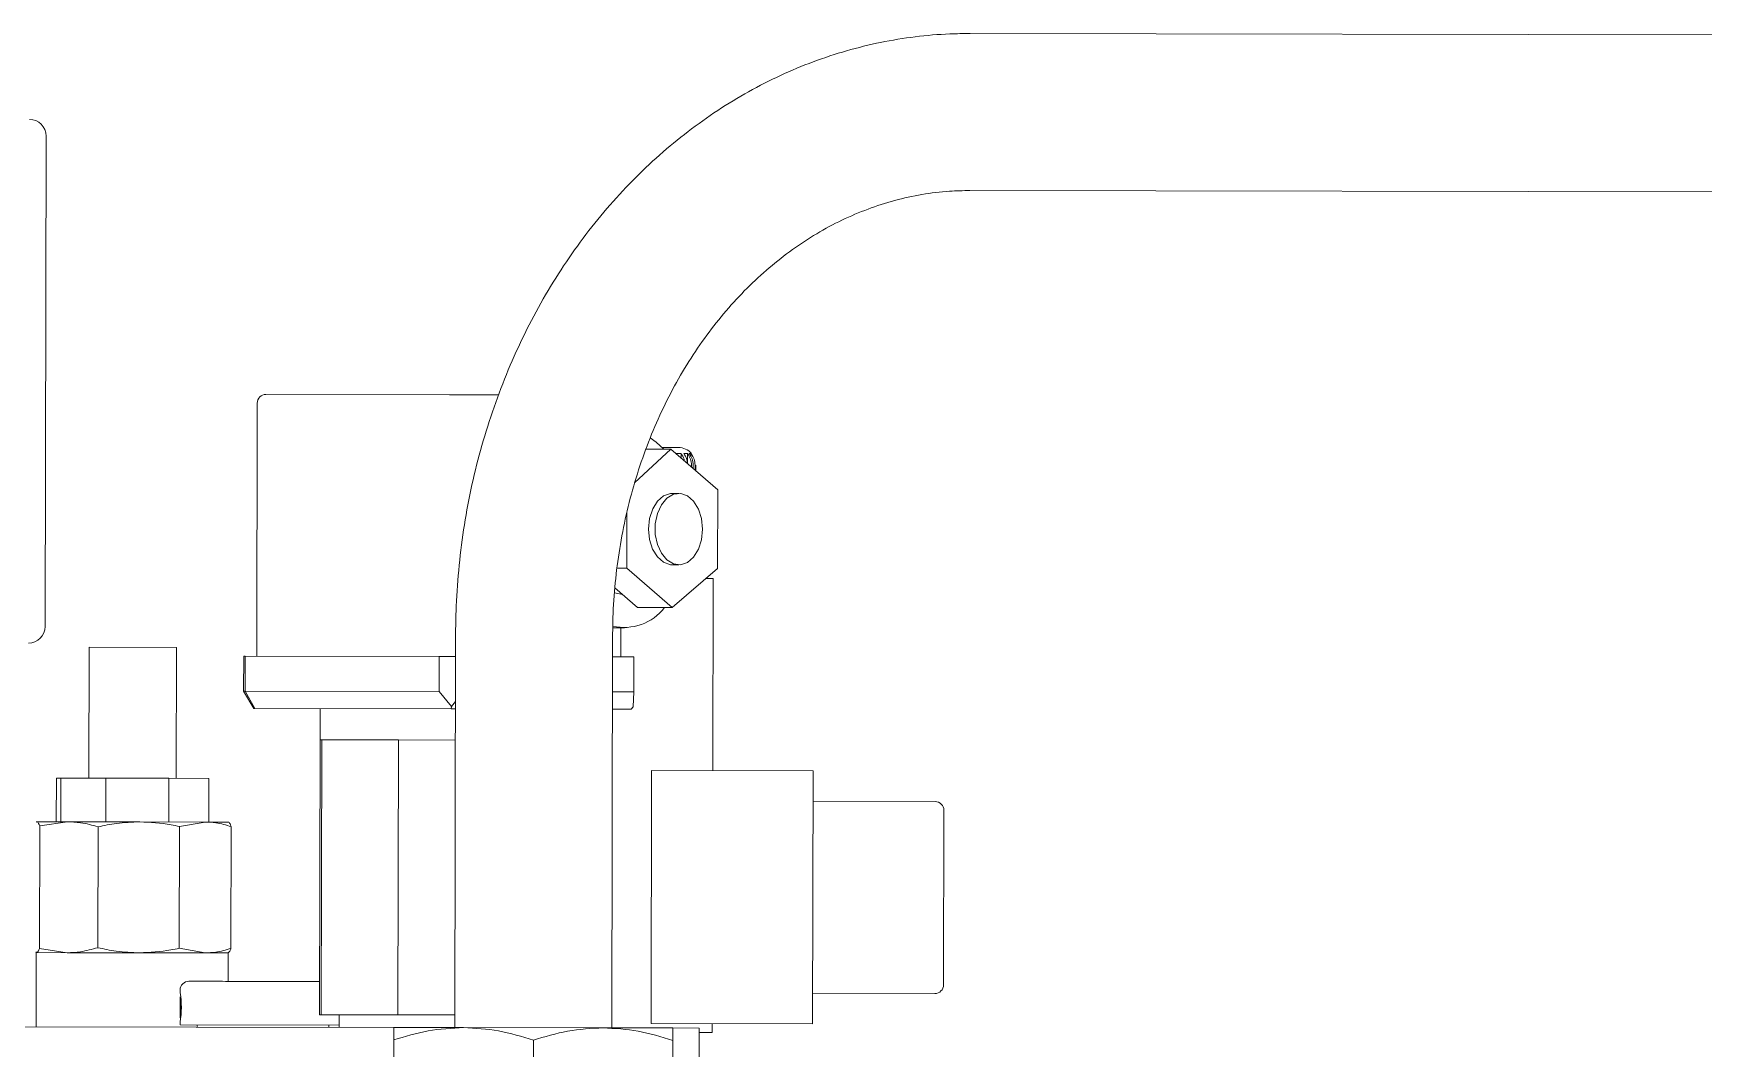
# Model space of a CAD drawing. Extents: x 766778 to 845620, y 133762 to 209800.
# Drawn here: x 788314.3 to 788505.7, y 191017.1 to 191133.4 of the extents above; entities that cross this region are included whole.
import ezdxf

# ---------------------------------------------------------------- set-up
doc = ezdxf.new("R2010")
doc.units = 0
doc.header["$MEASUREMENT"] = 0
doc.layers.get('0').update_dxf_attribs({"color": 1, "linetype": 'CONTINUOUS'})

# ---------------------------------------------------------------- blocks, each defined once
blk = doc.blocks.new('fifui')
at = {"color": 252, "linetype": 'Continuous', "lineweight": 5}
for p, q in [((405224.26, -7876.14), (405138.93, -7876.14)), ((405033.05, -7888.08), (405033.05, -7944.27)), ((405138.93, -7894.14), (405224.26, -7894.14)), ((405058.31, -7917.64), (405079.36, -7917.64)), ((405079.36, -7917.64), (405084.99, -7917.64)), ((405057.31, -7918.64), (405057.31, -7947.64)), ((405103.04, -7923.02), (405102.36, -7922.53)), ((405103.91, -7923.84), (405103.04, -7923.02)), ((405104.74, -7923.84), (405100.58, -7927.68)), ((405104.74, -7923.84), (405101.85, -7923.84)), ((405103.72, -7923.64), (405105.59, -7923.64)), ((405110.1, -7928.48), (405104.74, -7923.84)), ((405105.26, -7924.33), (405105.9, -7924.33)), ((405105.9, -7924.84), (405105.9, -7924.33)), ((405106.2, -7924.33), (405106.63, -7924.33)), ((405106.63, -7925.47), (405106.63, -7924.33)), ((405106.81, -7924.33), (405107.03, -7924.33)), ((405107.03, -7924.7), (405107.03, -7924.33)), ((405107.09, -7925.64), (405107.09, -7925.87)), ((405107.29, -7926.05), (405107.29, -7925.64)), ((405107.51, -7925.64), (405107.51, -7926.23)), ((405107.58, -7926.29), (405107.58, -7925.64)), ((405104.7, -7928.91), (405103.91, -7929.18)), ((405105.05, -7929), (405104.29, -7929.44)), ((405104.91, -7928.89), (405104.7, -7928.91)), ((405105.65, -7928.89), (405104.91, -7928.89)), ((405105.86, -7928.91), (405105.05, -7929)), ((405106.65, -7929.18), (405105.86, -7928.91)), ((405110.1, -7937.48), (405110.1, -7928.48)), ((405099.71, -7931.02), (405099.71, -7937.48)), ((405102.66, -7930.68), (405102.3, -7931.78)), ((405103.21, -7929.79), (405102.66, -7930.68)), ((405103.66, -7930.2), (405103.2, -7931.21)), ((405103.91, -7929.18), (405103.21, -7929.79)), ((405104.29, -7929.44), (405103.66, -7930.2)), ((405107.35, -7929.79), (405106.65, -7929.18)), ((405107.9, -7930.68), (405107.35, -7929.79)), ((405108.26, -7931.78), (405107.9, -7930.68)), ((405102.3, -7931.78), (405102.18, -7932.98)), ((405103.2, -7931.21), (405102.96, -7932.37)), ((405102.96, -7932.37), (405102.96, -7933.59)), ((405108.38, -7932.98), (405108.26, -7931.78)), ((405102.18, -7932.98), (405102.3, -7934.19)), ((405102.3, -7934.19), (405102.66, -7935.28)), ((405102.96, -7933.59), (405103.2, -7934.75)), ((405103.2, -7934.75), (405103.66, -7935.76)), ((405107.9, -7935.28), (405108.26, -7934.19)), ((405108.26, -7934.19), (405108.38, -7932.98)), ((405102.66, -7935.28), (405103.21, -7936.18)), ((405103.21, -7936.18), (405103.91, -7936.79)), ((405103.66, -7935.76), (405104.29, -7936.52)), ((405103.91, -7936.79), (405104.7, -7937.06)), ((405104.29, -7936.52), (405105.05, -7936.97)), ((405105.86, -7937.06), (405106.65, -7936.79)), ((405106.65, -7936.79), (405107.35, -7936.18)), ((405107.35, -7936.18), (405107.9, -7935.28)), ((405099.71, -7937.48), (405098.59, -7937.48)), ((405099.71, -7937.48), (405104.91, -7941.98)), ((405104.7, -7937.06), (405104.91, -7937.07)), ((405104.91, -7937.07), (405105.65, -7937.07)), ((405104.91, -7941.98), (405110.1, -7937.48)), ((405105.05, -7936.97), (405105.86, -7937.06)), ((405108.77, -7938.64), (405109.59, -7938.64)), ((405109.59, -7960.64), (405109.59, -7938.64)), ((405098.3, -7940.28), (405098.66, -7940.38)), ((405098.34, -7939.72), (405100.95, -7941.98)), ((405098.66, -7940.38), (405099.21, -7940.47)), ((405104.91, -7941.98), (405100.95, -7941.98)), ((405098.11, -7944.3), (405099.46, -7944.3)), ((405099.03, -7947.64), (405099.03, -7944.3)), ((405080.09, -7945.13), (405080.09, -7990.14)), ((405098.09, -7990.14), (405098.09, -7945.13)), ((405038.09, -7946.64), (405038.09, -7961.64)), ((405038.09, -7946.64), (405048.09, -7946.64)), ((405048.09, -7961.64), (405048.09, -7946.64)), ((405055.81, -7951.64), (405055.81, -7947.64)), ((405055.81, -7947.64), (405055.97, -7947.64)), ((405055.97, -7951.64), (405055.97, -7947.64)), ((405055.97, -7947.64), (405078.21, -7947.64)), ((405078.21, -7951.64), (405078.21, -7947.64)), ((405078.21, -7947.64), (405080.09, -7947.64)), ((405098.09, -7947.64), (405100.53, -7947.64)), ((405100.53, -7951.64), (405100.53, -7947.64)), ((405055.81, -7951.64), (405055.97, -7951.64)), ((405055.81, -7951.64), (405056.99, -7953.64)), ((405055.97, -7951.64), (405078.21, -7951.64)), ((405055.97, -7951.64), (405057.09, -7953.64)), ((405078.21, -7951.64), (405079.62, -7953.37)), ((405098.09, -7951.64), (405100.53, -7951.64)), ((405100.53, -7951.64), (405100.46, -7953.37)), ((405057.09, -7953.64), (405056.99, -7953.64)), ((405079.61, -7953.64), (405057.09, -7953.64)), ((405064.59, -7953.64), (405064.59, -7957.2)), ((405079.61, -7953.64), (405079.62, -7953.37)), ((405080.09, -7953.64), (405079.61, -7953.64)), ((405079.62, -7953.37), (405080.09, -7952.79)), ((405100.24, -7953.64), (405098.09, -7953.64)), ((405100.24, -7953.64), (405100.46, -7953.37)), ((405064.58, -7988.69), (405064.58, -7957.2)), ((405064.58, -7957.2), (405064.59, -7957.2)), ((405064.7, -7957.2), (405064.59, -7957.2)), ((405064.7, -7957.2), (405064.78, -7957.2)), ((405064.78, -7988.69), (405064.78, -7957.2)), ((405064.78, -7957.2), (405068.78, -7957.2)), ((405069.41, -7957.2), (405068.78, -7957.2)), ((405069.41, -7957.2), (405073.56, -7957.2)), ((405073.56, -7988.69), (405073.56, -7957.2)), ((405073.56, -7957.2), (405080.09, -7957.2)), ((405034.36, -7961.64), (405034.36, -7966.64)), ((405034.36, -7961.64), (405034.87, -7961.64)), ((405034.87, -7961.64), (405034.87, -7966.64)), ((405034.87, -7961.64), (405040.05, -7961.64)), ((405040.05, -7961.64), (405040.05, -7966.64)), ((405040.05, -7961.64), (405047.26, -7961.64)), ((405047.26, -7961.64), (405047.26, -7966.64)), ((405047.26, -7961.64), (405051.84, -7961.64)), ((405051.84, -7961.64), (405051.84, -7966.64)), ((405102.58, -7960.64), (405102.58, -7989.64)), ((405121.09, -7960.64), (405102.58, -7960.64)), ((405121.09, -7960.64), (405121.09, -7989.64)), ((405135.09, -7964.14), (405121.09, -7964.14)), ((405136.09, -7965.14), (405136.09, -7985.14)), ((405032.09, -7966.64), (405032.06, -7966.66)), ((405032.06, -7966.71), (405032.13, -7966.64)), ((405035.63, -7966.64), (405032.13, -7966.64)), ((405032.46, -7967.11), (405035.63, -7966.64)), ((405032.46, -7981.17), (405032.46, -7967.11)), ((405043.94, -7966.64), (405035.63, -7966.64)), ((405039.15, -7981.06), (405039.15, -7967.22)), ((405051.44, -7966.64), (405043.94, -7966.64)), ((405048.48, -7967.16), (405051.44, -7966.64)), ((405048.48, -7981.11), (405048.48, -7967.16)), ((405051.44, -7966.64), (405054.09, -7966.64)), ((405054.13, -7966.66), (405054.09, -7966.64)), ((405054.41, -7981.11), (405054.41, -7967.16)), ((405032.06, -7981.56), (405032.13, -7981.64)), ((405032.06, -7981.62), (405032.09, -7981.64)), ((405032.09, -7981.64), (405032.09, -7990.14)), ((405032.09, -7981.64), (405032.13, -7981.64)), ((405032.13, -7981.64), (405035.63, -7981.64)), ((405032.46, -7981.17), (405035.63, -7981.64)), ((405035.63, -7981.64), (405043.94, -7981.64)), ((405043.94, -7981.64), (405051.44, -7981.64)), ((405048.48, -7981.11), (405051.44, -7981.64)), ((405051.44, -7981.64), (405054.09, -7981.64)), ((405054.09, -7981.64), (405054.13, -7981.62)), ((405054.09, -7984.89), (405054.09, -7981.64)), ((405048.59, -7985.89), (405048.59, -7986.21)), ((405121.09, -7986.14), (405135.09, -7986.14)), ((405048.59, -7986.69), (405048.59, -7987.17)), ((405048.59, -7986.69), (405048.6, -7986.69)), ((405048.6, -7987.17), (405048.59, -7987.17)), ((405048.59, -7987.65), (405048.59, -7988.13)), ((405048.59, -7987.65), (405048.6, -7987.65)), ((405048.6, -7988.13), (405048.59, -7988.13)), ((405048.6, -7987.65), (405048.6, -7987.17)), ((405048.6, -7988.13), (405048.74, -7988.13)), ((405048.6, -7988.13), (405048.6, -7989.09)), ((405008.09, -7990.14), (405073.09, -7990.14)), ((405048.59, -7989.57), (405048.59, -7989.89)), ((405048.59, -7989.89), (405066.84, -7989.89)), ((405050.54, -7989.89), (405050.54, -7990.14)), ((405064.58, -7988.69), (405064.78, -7988.69)), ((405064.78, -7988.69), (405073.56, -7988.69)), ((405065.64, -7990.14), (405065.64, -7989.89)), ((405066.84, -7988.69), (405066.84, -7990.14)), ((405073.09, -7990.14), (405081.09, -7990.14)), ((405073.56, -7988.69), (405080.09, -7988.69)), ((405081.09, -7990.14), (405097.09, -7990.14)), ((405097.09, -7990.14), (405105.09, -7990.14)), ((405121.09, -7989.64), (405102.58, -7989.64)), ((405105.09, -7990.14), (405108.09, -7990.14)), ((405108.09, -7990.14), (405108.09, -8160.14)), ((405109.59, -7990.64), (405109.59, -7989.64)), ((405073.09, -7991.57), (405073.09, -8006.71)), ((405089.09, -8006.71), (405089.09, -7991.57)), ((405105.09, -7991.57), (405105.09, -8006.71)), ((405109.59, -7990.64), (405108.09, -7990.64))]:
    blk.add_line(p, q, dxfattribs=at)
for centre, radius, start, end in [((405031.14, -7888.08), 1.91, 0, 90), ((405058.31, -7918.64), 1, 90, 180), ((405105.59, -7925.64), 2, 41.4369, 90), ((405099.41, -7938.41), 5.85, 257.085, 322.3419), ((405031.14, -7944.27), 1.9, 270, 0), ((405135.09, -7965.14), 1, 0, 90), ((405049.59, -7985.89), 1, 90, 180), ((405039.18, -7987.89), 9.56, 349.8838, 10.1162), ((405135.09, -7985.14), 1, 270, 0)]:
    blk.add_arc(centre, radius, start, end, dxfattribs=at)
for points, knots in [([(405138.93, -7876.14), (405138.16, -7876.15), (405136.06, -7876.18), (405132.63, -7876.48), (405128.68, -7877.13), (405124.78, -7878.1), (405120.95, -7879.37), (405117.19, -7880.94), (405113.54, -7882.81), (405110, -7884.96), (405106.6, -7887.39), (405103.34, -7890.09), (405100.24, -7893.04), (405097.32, -7896.23), (405094.59, -7899.65), (405092.06, -7903.28), (405089.75, -7907.11), (405087.67, -7911.11), (405085.82, -7915.28), (405084.22, -7919.58), (405082.87, -7923.99), (405081.77, -7928.51), (405080.94, -7933.1), (405080.39, -7937.75), (405080.13, -7941.77), (405080.1, -7944.23), (405080.09, -7945.13)], [0, 0, 0, 0, 0.024641, 0.067097, 0.109556, 0.152042, 0.194582, 0.237197, 0.279906, 0.322722, 0.365651, 0.408695, 0.45185, 0.495111, 0.538466, 0.581905, 0.625415, 0.668985, 0.712603, 0.756259, 0.799947, 0.843658, 0.887387, 0.931132, 0.974889, 1, 1, 1, 1]), ([(405098.09, -7945.13), (405098.1, -7944.46), (405098.12, -7942.47), (405098.34, -7939.15), (405098.84, -7935.22), (405099.58, -7931.35), (405100.57, -7927.56), (405101.79, -7923.89), (405103.23, -7920.35), (405104.88, -7916.96), (405106.74, -7913.75), (405108.79, -7910.73), (405111.01, -7907.92), (405113.4, -7905.33), (405115.94, -7902.99), (405118.61, -7900.89), (405121.39, -7899.06), (405124.29, -7897.5), (405127.27, -7896.23), (405130.33, -7895.24), (405133.45, -7894.55), (405136.33, -7894.19), (405138.16, -7894.15), (405138.93, -7894.14)], [0, 0, 0, 0, 0.024562, 0.07335, 0.122139, 0.170918, 0.21969, 0.268459, 0.317232, 0.366019, 0.414833, 0.463697, 0.512632, 0.561674, 0.610858, 0.66023, 0.709837, 0.759726, 0.809938, 0.8605, 0.911414, 0.962645, 1, 1, 1, 1]), ([(405106.26, -7925.15), (405106.26, -7925.09), (405106.22, -7924.79), (405106.04, -7924.54), (405105.9, -7924.33)], [0, 0, 0, 0, 0.195884, 1, 1, 1, 1]), ([(405106.2, -7924.33), (405106.33, -7924.52), (405106.57, -7924.86), (405106.61, -7925.28), (405106.63, -7925.47)], [0, 0, 0, 0, 0.540815, 1, 1, 1, 1]), ([(405107.09, -7925.64), (405107.08, -7925.41), (405107.04, -7924.93), (405106.77, -7924.54), (405106.63, -7924.33)], [0, 0, 0, 0, 0.475268, 1, 1, 1, 1]), ([(405106.81, -7924.33), (405106.95, -7924.52), (405107.22, -7924.91), (405107.27, -7925.39), (405107.29, -7925.64)], [0, 0, 0, 0, 0.475345, 1, 1, 1, 1]), ([(405107.51, -7925.64), (405107.49, -7925.41), (405107.45, -7924.93), (405107.18, -7924.54), (405107.03, -7924.33)], [0, 0, 0, 0, 0.47527, 1, 1, 1, 1]), ([(405032.13, -7966.64), (405032.2, -7966.67), (405032.31, -7966.73), (405032.42, -7967.01), (405032.46, -7967.11)], [0, 0, 0, 0, 0.649252, 1, 1, 1, 1]), ([(405035.63, -7966.64), (405036.14, -7966.66), (405037.32, -7966.71), (405038.49, -7967.03), (405039.15, -7967.22)], [0, 0, 0, 0, 0.429938, 1, 1, 1, 1]), ([(405039.15, -7967.22), (405039.85, -7967.07), (405041.43, -7966.73), (405043.04, -7966.67), (405043.94, -7966.64)], [0, 0, 0, 0, 0.4435765, 1, 1, 1, 1]), ([(405043.94, -7966.64), (405045.13, -7966.7), (405046.66, -7966.77), (405048.16, -7967.09), (405048.48, -7967.16)], [0, 0, 0, 0, 0.784416, 1, 1, 1, 1]), ([(405051.44, -7966.64), (405051.85, -7966.65), (405052.85, -7966.69), (405053.83, -7966.99), (405054.41, -7967.16)], [0, 0, 0, 0, 0.410383, 1, 1, 1, 1]), ([(405054.41, -7967.16), (405054.37, -7967.04), (405054.25, -7966.74), (405054.13, -7966.68), (405054.06, -7966.64)], [0, 0, 0, 0, 0.379569, 1, 1, 1, 1]), ([(405032.13, -7981.64), (405032.2, -7981.6), (405032.31, -7981.54), (405032.42, -7981.26), (405032.46, -7981.17)], [0, 0, 0, 0, 0.649252, 1, 1, 1, 1]), ([(405035.63, -7981.64), (405036.14, -7981.62), (405037.32, -7981.57), (405038.49, -7981.24), (405039.15, -7981.06)], [0, 0, 0, 0, 0.42994, 1, 1, 1, 1]), ([(405039.15, -7981.06), (405039.85, -7981.21), (405041.43, -7981.54), (405043.04, -7981.6), (405043.94, -7981.64)], [0, 0, 0, 0, 0.443575, 1, 1, 1, 1]), ([(405043.94, -7981.64), (405045.13, -7981.58), (405046.66, -7981.5), (405048.16, -7981.18), (405048.48, -7981.11)], [0, 0, 0, 0, 0.784416, 1, 1, 1, 1]), ([(405051.44, -7981.64), (405051.85, -7981.62), (405052.85, -7981.58), (405053.83, -7981.29), (405054.41, -7981.11)], [0, 0, 0, 0, 0.4103824, 1, 1, 1, 1]), ([(405054.41, -7981.11), (405054.37, -7981.23), (405054.27, -7981.49), (405054.18, -7981.55), (405054.13, -7981.58)], [0, 0, 0, 0, 0.464452, 1, 1, 1, 1]), ([(405049.59, -7984.89), (405049.71, -7984.89), (405049.88, -7984.89), (405050.94, -7984.89), (405052.04, -7984.89), (405053.4, -7984.89), (405055.38, -7984.89), (405058.09, -7984.89), (405060.81, -7984.89), (405062.78, -7984.89), (405063.92, -7984.89), (405064.43, -7984.89), (405064.58, -7984.89)], [0, 0, 0, 0, 0.153844, 0.236661, 0.321235, 0.405809, 0.488627, 0.64247, 0.796314, 0.879132, 0.963706, 1, 1, 1, 1]), ([(405048.6, -7986.69), (405048.6, -7986.7), (405048.61, -7986.71), (405048.63, -7986.84), (405048.64, -7987.02), (405048.65, -7987.25), (405048.65, -7987.49), (405048.64, -7987.73), (405048.63, -7987.93), (405048.61, -7988.07), (405048.6, -7988.12), (405048.6, -7988.13), (405048.6, -7988.13)], [0, 0, 0, 0, 0.107352, 0.214686, 0.322289, 0.429863, 0.53691, 0.643553, 0.750395, 0.857804, 0.965457, 1, 1, 1, 1]), ([(405073.09, -7991.57), (405074.39, -7991.17), (405077.02, -7990.36), (405079.73, -7990.21), (405081.09, -7990.14)], [0, 0, 0, 0, 0.495458, 1, 1, 1, 1]), ([(405073.09, -7990.14), (405073.09, -7990.21), (405073.09, -7990.36), (405073.09, -7991.16), (405073.09, -7991.57)], [0, 0, 0, 0, 0.494511, 1, 1, 1, 1]), ([(405081.09, -7990.14), (405082.43, -7990.21), (405085.15, -7990.36), (405087.77, -7991.16), (405089.09, -7991.57)], [0, 0, 0, 0, 0.494512, 1, 1, 1, 1]), ([(405089.09, -7991.57), (405090.39, -7991.17), (405093.02, -7990.36), (405095.73, -7990.21), (405097.09, -7990.14)], [0, 0, 0, 0, 0.495459, 1, 1, 1, 1]), ([(405097.09, -7990.14), (405098.43, -7990.21), (405101.15, -7990.36), (405103.77, -7991.16), (405105.09, -7991.57)], [0, 0, 0, 0, 0.494512, 1, 1, 1, 1]), ([(405105.09, -7991.57), (405105.09, -7991.17), (405105.09, -7990.36), (405105.09, -7990.21), (405105.09, -7990.14)], [0, 0, 0, 0, 0.495458, 1, 1, 1, 1])]:
    blk.add_open_spline(points, degree=3, knots=knots, dxfattribs=at)
blk = doc.blocks.new('A$C7EB86452')
at = {"rotation": 352.0000000000881}
blk.add_blockref('fifui', (-398601.24, 63941.46), dxfattribs=at)
blk = doc.blocks.new('ENGINE')
at = {"color": 4, "linetype": 'Continuous', "ltscale": 12, "rotation": 7.698618751251217}
blk.add_blockref('A$C7EB86452', (945855.32, 205857.51), dxfattribs=at)

msp = doc.modelspace()

# ---------------------------------------------------------------- block references
at = {"color": 7, "linetype": 'Continuous', "rotation": 0.1984573570547499}
msp.add_blockref('ENGINE', (-158232.80366, -17964.77499), dxfattribs=at)

doc.saveas('drawing.dxf')
